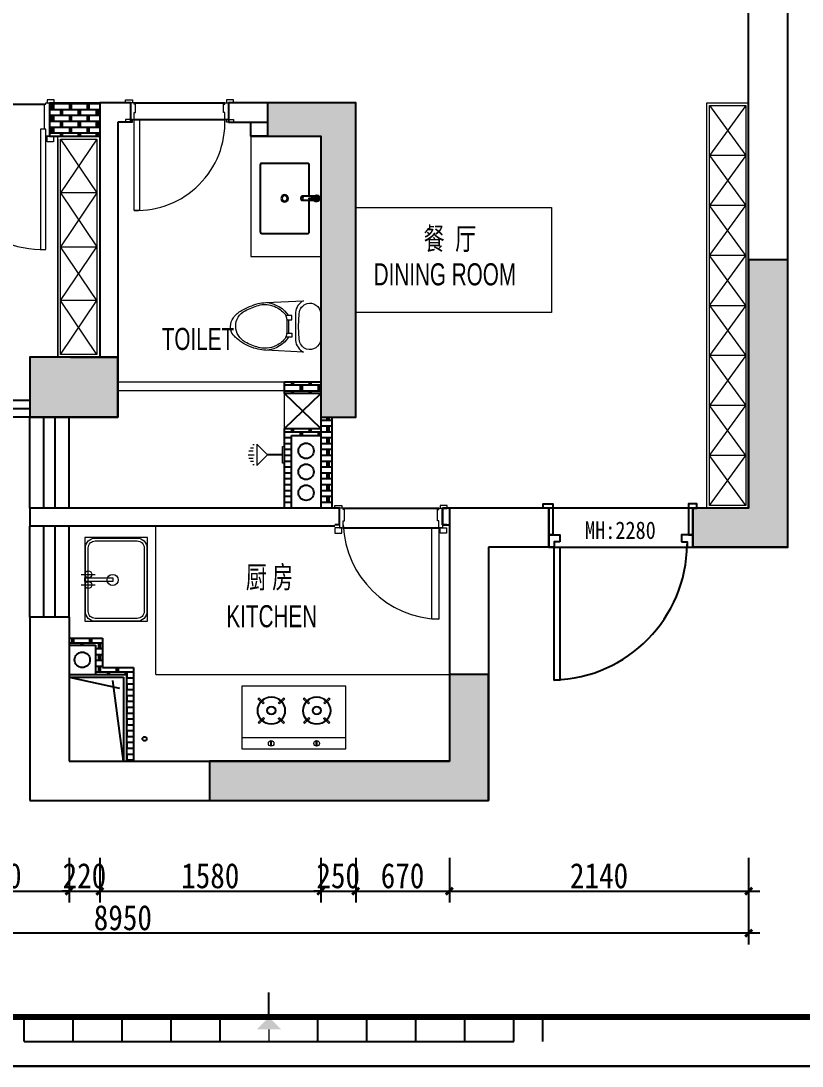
# Model space of a CAD drawing. Header units: millimetres. Extents: x 104198 to 1296755, y -81101 to 81453.
# Drawn here: x 686169 to 691755, y 66603 to 74078 of the extents above; entities that cross this region are included whole.
import ezdxf
from ezdxf.enums import TextEntityAlignment as Align

# ---------------------------------------------------------------- set-up
doc = ezdxf.new("R2010")
doc.units = ezdxf.units.MM
doc.set_wipeout_variables(frame=1)
doc.header["$PDMODE"] = 3
doc.layers.get('Defpoints').update_dxf_attribs({"color": 250})
for name, color, linetype, lineweight in [('01-PL-墙体柱子', 7, 'Continuous', 35), ('1-洁具', 31, 'Continuous', 15), ('1-门套', 3, 'Continuous', 13), ('P★01 活动家具', 51, 'Continuous', 0), ('P★04 平面门扇', 60, 'Continuous', 0), ('P★05 平面门套', 60, 'Continuous', 0), ('平面文字', 2, 'Continuous', 0)]:
    doc.layers.add(name, color=color, linetype=linetype, lineweight=lineweight)
for name, color, linetype in [('11-PL-原始门窗', 1, 'Continuous'), ('2-卫生间', 30, 'Continuous'), ('30-PL-平面文字说明', 1, 'Continuous'), ('4-门套', 1, 'Continuous'), ('P-新砌墙体填充', 8, 'Continuous'), ('图纸图框', 165, 'Continuous'), ('墙体', 7, 'Continuous'), ('窗户', 1, 'Continuous'), ('门', 250, 'Continuous')]:
    doc.layers.add(name, color=color, linetype=linetype)
doc.styles.add('ROMANT', font='', dxfattribs={"width": 0.7})
doc.styles.add('新宋体', font='', dxfattribs={"width": 0.85})
doc.styles.add('黑体', font='simhei.ttf', dxfattribs={"width": 0.7})
doc.styles.get('ROMANT').set_extended_font_data('SimSun')
doc.styles.get('新宋体').set_extended_font_data('NSimSun')
doc.dimstyles.new('平面外部尺寸', dxfattribs={"dimtxt": 180, "dimasz": 50, "dimexe": 80, "dimexo": 60, "dimgap": 20, "dimtad": 1, "dimdec": 0, "dimtxsty": '新宋体', "dimblk": 'ARCHTICK', "dimcen": 2.5, "dimdle": 80, "dimclrd": 8, "dimclre": 8, "dimclrt": 1, "dimadec": 0, "dimazin": 0, "dimtfac": 1, "dimtdec": 0, "dimtix": 1, "dimtmove": 2, "dimatfit": 3, "dimldrblk": 'DOT', "dimfxl": 1, "dimarcsym": 0})
pattern_1 = [(0, (532937.227, 85389.37), (9e-15, 41.91), []), (90, (533051.53, 85389.37), (-63.5, 41.91), [41.91, -41.91]), (90, (533038.83, 85389.37), (-63.5, 41.91), [41.91, -41.91]), (0, (533051.527, 85396.353), (63.5, 41.91), [-114.3, 12.7]), (0, (533051.527, 85403.34), (63.5, 41.91), [-114.3, 12.7]), (0, (533051.527, 85410.323), (63.5, 41.91), [-114.3, 12.7]), (0, (533051.527, 85417.31), (63.5, 41.91), [-114.3, 12.7]), (0, (533051.527, 85424.293), (63.5, 41.91), [-114.3, 12.7])]

# ---------------------------------------------------------------- blocks, each defined once
blk = doc.blocks.new('A3图框')
at = {"layer": '图纸图框', "color": 165}
for p, q in [((733389.5, -378617.2), (733389.5, -378442.2)), ((731638.9, -378792.3), (731638.9, -378617.2)), ((731989, -378792.3), (731989, -378617.2)), ((732339.2, -378792.3), (732339.2, -378617.2)), ((732689.3, -378792.3), (732689.3, -378617.2)), ((733039.4, -378792.3), (733039.4, -378617.2)), ((733739.6, -378792.3), (733739.6, -378617.2)), ((734089.7, -378792.3), (734089.7, -378617.2)), ((734439.8, -378792.3), (734439.8, -378617.2)), ((734789.9, -378792.3), (734789.9, -378617.2)), ((735140, -378792.3), (735140, -378617.2)), ((735346.5, -378792.3), (735346.5, -378617.2)), ((731638.9, -378792.3), (735140, -378792.3)), ((722525.1, -378968), (743525, -378968)), ((722525.1, -378968), (743525, -378968)), ((722525.1, -378968), (743525, -378968)), ((722525.1, -378968), (743525, -378968)), ((722525.1, -378968), (743525, -378968))]:
    blk.add_line(p, q, dxfattribs=at)
at = {"layer": '图纸图框', "color": 165, "const_width": 42}
blk.add_lwpolyline([(743174.9, -364468.9), (723400.4, -364468.9), (723400.4, -378617.2), (743174.9, -378617.2)], close=True, dxfattribs=at)
at = {"layer": '图纸图框', "color": 165, "const_width": 10.5}
blk.add_lwpolyline([(733389.5, -378704.8), (733389.5, -378792.3)], dxfattribs=at)
at = {"layer": '图纸图框', "color": 165}
blk.add_solid([(733477, -378704.8), (733301.9, -378704.8), (733389.5, -378617.2)], dxfattribs=at)
blk = doc.blocks.new('麦丰图框2017新')
at = {"layer": '图纸图框', "color": 165, "linetype": 'ByBlock', "lineweight": -2, "ltscale": 0.1}
blk.add_lwpolyline([(0, 297), (420, 297), (420, 0), (0, 0)], close=True, dxfattribs=at)
at = {"xscale": 0.02000000000000001, "yscale": 0.02000000000000001, "zscale": 0.02000000000000001}
blk.add_blockref('A3图框', (-14450.5, 7579.36), dxfattribs=at)
at = {"linetype": 'ByBlock', "ltscale": 9000, "style": '黑体', "width": 0.8}
blk.add_attdef('项目名称', text='', height=4.12, dxfattribs=at).set_placement((390.62, 167.58), align=Align.CENTER)
at = {"layer": '图纸图框', "color": 0, "linetype": 'ByBlock', "ltscale": 0.1, "style": '新宋体', "width": 0.85}
for tag, height, p in [('（00-00-000）', 3.75, (389.26, 143.49)), ('平面布置图', 4.13, (388.85, 99.63))]:
    blk.add_attdef(tag, text='', height=height, dxfattribs=at).set_placement(p, align=Align.MIDDLE)
at = {"layer": '图纸图框', "color": 0, "style": '新宋体', "width": 0.85}
for tag, p in [('P-01', (381.76, 78.3)), ('1:50', (406.06, 78.57))]:
    blk.add_attdef(tag, text='', height=2.06, dxfattribs=at).set_placement(p, align=Align.MIDDLE)
blk = doc.blocks.new('_ArchTick')
at = {"color": 2, "linetype": 'ByBlock', "const_width": 0.4}
blk.add_lwpolyline([(-0.5, -0.5), (0.5, 0.5)], dxfattribs=at)
blk = doc.blocks.new('*D321')
at = {"layer": '30-PL-平面文字说明', "color": 8, "lineweight": -2, "transparency": 16777216}
for p, q in [((685523.3, 68093.5), (685523.3, 67773.5)), ((686513.3, 68093.5), (686513.3, 67773.5)), ((685443.3, 67853.5), (686593.3, 67853.5))]:
    blk.add_line(p, q, dxfattribs=at)
at = {"layer": 'Defpoints', "color": 0, "transparency": 16777216}
for p in [(685523.3, 68153.5), (686513.3, 68153.5), (686513.3, 67853.5)]:
    blk.add_point(p, dxfattribs=at)
at = {"layer": '30-PL-平面文字说明', "color": 8, "lineweight": -2, "transparency": 16777216, "xscale": 50, "yscale": 50, "zscale": 50, "rotation": 180}
blk.add_blockref('_ArchTick', (685523.3, 67853.5), dxfattribs=at)
at = {"layer": '30-PL-平面文字说明', "color": 8, "lineweight": -2, "transparency": 16777216, "xscale": 50, "yscale": 50, "zscale": 50}
blk.add_blockref('_ArchTick', (686513.3, 67853.5), dxfattribs=at)
at = {"layer": '30-PL-平面文字说明', "color": 1, "transparency": 16777216, "insert": (686018.3, 67963.5), "char_height": 180, "attachment_point": 5, "style": '新宋体'}
blk.add_mtext('990', dxfattribs=at)
blk = doc.blocks.new('_Dot')
at = {"color": 2, "linetype": 'ByBlock', "lineweight": -2}
blk.add_line((-0.5, 0), (-1, 0), dxfattribs=at)
at = {"color": 2, "linetype": 'ByBlock', "const_width": 0.5}
blk.add_lwpolyline([(-0.25, 0, 1), (0.25, 0, 1)], format="xyb", close=True, dxfattribs=at)
blk = doc.blocks.new('*D322')
at = {"layer": '30-PL-平面文字说明', "color": 8, "lineweight": -2, "transparency": 16777216}
for p, q in [((686513.3, 68093.5), (686513.3, 67773.5)), ((686733.3, 68093.5), (686733.3, 67773.5)), ((686513.3, 67853.5), (686463.3, 67853.5)), ((686513.3, 67853.5), (686733.3, 67853.5)), ((686733.3, 67853.5), (686783.3, 67853.5))]:
    blk.add_line(p, q, dxfattribs=at)
at = {"layer": 'Defpoints', "color": 0, "transparency": 16777216}
for p in [(686513.3, 68153.5), (686733.3, 68153.5), (686733.3, 67853.5)]:
    blk.add_point(p, dxfattribs=at)
at = {"layer": '30-PL-平面文字说明', "color": 8, "lineweight": -2, "transparency": 16777216, "xscale": 50, "yscale": 50, "zscale": 50}
blk.add_blockref('_ArchTick', (686513.3, 67853.5), dxfattribs=at)
at = {"layer": '30-PL-平面文字说明', "color": 8, "lineweight": -2, "transparency": 16777216, "xscale": 50, "yscale": 50, "zscale": 50, "rotation": 180}
blk.add_blockref('_ArchTick', (686733.3, 67853.5), dxfattribs=at)
at = {"layer": '30-PL-平面文字说明', "color": 1, "transparency": 16777216, "insert": (686623.3, 67963.5), "char_height": 180, "attachment_point": 5, "style": '新宋体'}
blk.add_mtext('220', dxfattribs=at)
blk = doc.blocks.new('*D323')
at = {"layer": '30-PL-平面文字说明', "color": 8, "lineweight": -2, "transparency": 16777216}
for p, q in [((686733.3, 68093.5), (686733.3, 67773.5)), ((688313.3, 68093.5), (688313.3, 67773.5)), ((686653.3, 67853.5), (688393.3, 67853.5))]:
    blk.add_line(p, q, dxfattribs=at)
at = {"layer": 'Defpoints', "color": 0, "transparency": 16777216}
for p in [(686733.3, 68153.5), (688313.3, 68153.5), (688313.3, 67853.5)]:
    blk.add_point(p, dxfattribs=at)
at = {"layer": '30-PL-平面文字说明', "color": 8, "lineweight": -2, "transparency": 16777216, "xscale": 50, "yscale": 50, "zscale": 50, "rotation": 180}
blk.add_blockref('_ArchTick', (686733.3, 67853.5), dxfattribs=at)
at = {"layer": '30-PL-平面文字说明', "color": 8, "lineweight": -2, "transparency": 16777216, "xscale": 50, "yscale": 50, "zscale": 50}
blk.add_blockref('_ArchTick', (688313.3, 67853.5), dxfattribs=at)
at = {"layer": '30-PL-平面文字说明', "color": 1, "transparency": 16777216, "insert": (687523.3, 67963.5), "char_height": 180, "attachment_point": 5, "style": '新宋体'}
blk.add_mtext('1580', dxfattribs=at)
blk = doc.blocks.new('*D324')
at = {"layer": '30-PL-平面文字说明', "color": 8, "lineweight": -2, "transparency": 16777216}
for p, q in [((688313.3, 68093.5), (688313.3, 67773.5)), ((688563.3, 68093.5), (688563.3, 67773.5)), ((688313.3, 67853.5), (688263.3, 67853.5)), ((688313.3, 67853.5), (688563.3, 67853.5)), ((688563.3, 67853.5), (688613.3, 67853.5))]:
    blk.add_line(p, q, dxfattribs=at)
at = {"layer": 'Defpoints', "color": 0, "transparency": 16777216}
for p in [(688313.3, 68153.5), (688563.3, 68153.5), (688563.3, 67853.5)]:
    blk.add_point(p, dxfattribs=at)
at = {"layer": '30-PL-平面文字说明', "color": 8, "lineweight": -2, "transparency": 16777216, "xscale": 50, "yscale": 50, "zscale": 50}
blk.add_blockref('_ArchTick', (688313.3, 67853.5), dxfattribs=at)
at = {"layer": '30-PL-平面文字说明', "color": 8, "lineweight": -2, "transparency": 16777216, "xscale": 50, "yscale": 50, "zscale": 50, "rotation": 180}
blk.add_blockref('_ArchTick', (688563.3, 67853.5), dxfattribs=at)
at = {"layer": '30-PL-平面文字说明', "color": 1, "transparency": 16777216, "insert": (688438.3, 67963.5), "char_height": 180, "attachment_point": 5, "style": '新宋体'}
blk.add_mtext('250', dxfattribs=at)
blk = doc.blocks.new('*D325')
at = {"layer": '30-PL-平面文字说明', "color": 8, "lineweight": -2, "transparency": 16777216}
for p, q in [((688563.3, 68093.5), (688563.3, 67773.5)), ((689233.3, 68093.5), (689233.3, 67773.5)), ((688483.3, 67853.5), (689313.3, 67853.5))]:
    blk.add_line(p, q, dxfattribs=at)
at = {"layer": 'Defpoints', "color": 0, "transparency": 16777216}
for p in [(688563.3, 68153.5), (689233.3, 68153.5), (689233.3, 67853.5)]:
    blk.add_point(p, dxfattribs=at)
at = {"layer": '30-PL-平面文字说明', "color": 8, "lineweight": -2, "transparency": 16777216, "xscale": 50, "yscale": 50, "zscale": 50, "rotation": 180}
blk.add_blockref('_ArchTick', (688563.3, 67853.5), dxfattribs=at)
at = {"layer": '30-PL-平面文字说明', "color": 8, "lineweight": -2, "transparency": 16777216, "xscale": 50, "yscale": 50, "zscale": 50}
blk.add_blockref('_ArchTick', (689233.3, 67853.5), dxfattribs=at)
at = {"layer": '30-PL-平面文字说明', "color": 1, "transparency": 16777216, "insert": (688898.3, 67963.5), "char_height": 180, "attachment_point": 5, "style": '新宋体'}
blk.add_mtext('670', dxfattribs=at)
blk = doc.blocks.new('*D326')
at = {"layer": '30-PL-平面文字说明', "color": 8, "lineweight": -2, "transparency": 16777216}
for p, q in [((689233.3, 68093.5), (689233.3, 67773.5)), ((691373.3, 68093.5), (691373.3, 67773.5)), ((689153.3, 67853.5), (691453.3, 67853.5))]:
    blk.add_line(p, q, dxfattribs=at)
at = {"layer": 'Defpoints', "color": 0, "transparency": 16777216}
for p in [(689233.3, 68153.5), (691373.3, 68153.5), (691373.3, 67853.5)]:
    blk.add_point(p, dxfattribs=at)
at = {"layer": '30-PL-平面文字说明', "color": 8, "lineweight": -2, "transparency": 16777216, "xscale": 50, "yscale": 50, "zscale": 50, "rotation": 180}
blk.add_blockref('_ArchTick', (689233.3, 67853.5), dxfattribs=at)
at = {"layer": '30-PL-平面文字说明', "color": 8, "lineweight": -2, "transparency": 16777216, "xscale": 50, "yscale": 50, "zscale": 50}
blk.add_blockref('_ArchTick', (691373.3, 67853.5), dxfattribs=at)
at = {"layer": '30-PL-平面文字说明', "color": 1, "transparency": 16777216, "insert": (690303.3, 67963.5), "char_height": 180, "attachment_point": 5, "style": '新宋体'}
blk.add_mtext('2140', dxfattribs=at)
blk = doc.blocks.new('*D327')
at = {"layer": '30-PL-平面文字说明', "color": 8, "lineweight": -2, "transparency": 16777216}
for p, q in [((682423.3, 68093.5), (682423.3, 67473.5)), ((691373.3, 68093.5), (691373.3, 67473.5)), ((691453.3, 67553.5), (682343.3, 67553.5))]:
    blk.add_line(p, q, dxfattribs=at)
at = {"layer": 'Defpoints', "color": 0, "transparency": 16777216}
for p in [(682423.3, 68153.5), (691373.3, 68153.5), (682423.3, 67553.5)]:
    blk.add_point(p, dxfattribs=at)
at = {"layer": '30-PL-平面文字说明', "color": 8, "lineweight": -2, "transparency": 16777216, "xscale": 50, "yscale": 50, "zscale": 50, "rotation": 180}
blk.add_blockref('_ArchTick', (682423.3, 67553.5), dxfattribs=at)
at = {"layer": '30-PL-平面文字说明', "color": 8, "lineweight": -2, "transparency": 16777216, "xscale": 50, "yscale": 50, "zscale": 50}
blk.add_blockref('_ArchTick', (691373.3, 67553.5), dxfattribs=at)
at = {"layer": '30-PL-平面文字说明', "color": 1, "transparency": 16777216, "insert": (686898.3, 67663.5), "char_height": 180, "attachment_point": 5, "style": '新宋体'}
blk.add_mtext('8950', dxfattribs=at)
blk = doc.blocks.new('A$C1F4B1202')
at = {"color": 39}
for p, q in [((-219, 320.2), (-256.4, 356.1)), ((-212.3, 327.6), (-249.5, 363.3)), ((-109.1, 328.1), (-71.8, 363.9)), ((-102.2, 320.8), (-64.9, 356.7)), ((105.5, 320.2), (68.1, 356.1)), ((112.3, 327.6), (75.1, 363.3)), ((215.5, 328.1), (252.7, 363.9)), ((222.3, 320.8), (259.6, 356.7)), ((-254.5, 188.3), (-217.3, 224.1)), ((-247.6, 181.1), (-210.2, 217)), ((-73.8, 180.5), (-111.1, 216.5)), ((-66.8, 187.7), (-104, 223.5)), ((70, 188.3), (107.3, 224.1)), ((77, 181.1), (114.3, 217)), ((250.8, 180.5), (213.4, 216.5)), ((257.7, 187.7), (220.5, 223.5)), ((-163.2, 18.7), (-163.2, 58.2)), ((-158.2, 18.8), (-158.2, 58.1)), ((161.3, 18.7), (161.3, 58.2)), ((166.3, 18.8), (166.3, 58.1))]:
    blk.add_line(p, q, dxfattribs=at)
at = {"color": 35}
blk.add_line((371.9, 78.3), (-371.9, 78.3), dxfattribs=at)
at = {"color": 0, "linetype": 'Continuous'}
blk.add_lwpolyline([(-371.9, 0), (371.9, 0), (371.9, 446.5), (-371.9, 446.5)], close=True, dxfattribs=at)
at = {"color": 35}
for centre in [(-160.4, 273.2), (164.2, 273.2)]:
    blk.add_circle(centre, 100, dxfattribs=at)
at = {"color": 39}
for centre, radius in [((-160.4, 273.2), 95), ((-160.4, 273.2), 31.3), ((-160.4, 273.2), 26.3), ((164.2, 273.2), 95), ((164.2, 273.2), 31.3), ((164.2, 273.2), 26.3), ((-161.2, 38.4), 19.8), ((163.3, 38.4), 19.8)]:
    blk.add_circle(centre, radius, dxfattribs=at)
for centre, radius, start, end in [((-160.4, 273.2), 126.7, 134.67564, 139.19964), ((-160.4, 273.2), 75.1, 133.6762, 141.30987), ((-160.4, 273.2), 75.1, 39.30452, 46.93668), ((-160.4, 273.2), 126.7, 41.16386, 45.68755), ((164.2, 273.2), 126.7, 134.67564, 139.19964), ((164.2, 273.2), 75.1, 133.6762, 141.30987), ((164.2, 273.2), 75.1, 39.30452, 46.93668), ((164.2, 273.2), 126.7, 41.16386, 45.68755), ((-160.4, 273.2), 126.7, 222.04986, 226.57356), ((-160.4, 273.2), 75.1, 220.80073, 228.43289), ((-160.4, 273.2), 75.1, 310.95271, 318.58638), ((-160.4, 273.2), 126.7, 313.06294, 317.58695), ((164.2, 273.2), 126.7, 222.04986, 226.57356), ((164.2, 273.2), 75.1, 220.80073, 228.43289), ((164.2, 273.2), 75.1, 310.95271, 318.58638), ((164.2, 273.2), 126.7, 313.06294, 317.58695)]:
    blk.add_arc(centre, radius, start, end, dxfattribs=at)
blk = doc.blocks.new('A$C070810E0')
at = {"layer": '1-洁具'}
for p, q in [((219.9, 0), (219.9, 169.7)), ((15, 87.9), (138.1, 87.9)), ((240.2, 163.4), (250.3, 163.4)), ((240.2, 86.7), (288.2, 86.7)), ((244.8, 138.6), (268.1, 138.6)), ((247.1, 113), (282, 113)), ((15, 81.9), (138.1, 81.9)), ((240.2, 6.3), (250.3, 6.3)), ((244.8, 31.1), (268.1, 31.1)), ((247.1, 56.7), (282, 56.7))]:
    blk.add_line(p, q, dxfattribs=at)
blk.add_lwpolyline([(219.9, 169.7), (135.1, 84.9), (219.9, 0)], dxfattribs=at)
blk.add_lwpolyline([(0, 151.1), (15, 151.1), (15, 18.1), (0, 18.1)], close=True, dxfattribs=at)
blk = doc.blocks.new('A$C52425123')
at = {"color": 31}
blk.add_wipeout([(0, 108.7), (1.9, 42.4), (7.2, 29.4), (15, 18.5), (22.2, 11.9), (32.9, 5.4), (42.2, 2), (49.4, 0.5), (57.1, 0), (370.7, 14.5), (425.1, 20.8), (453.3, 27.2), (493.5, 38.5), (533.4, 51), (555.7, 60.3), (586.8, 80.5), (609.4, 100.9), (630.3, 123.1), (651.9, 160.9), (657.5, 196), (657.2, 204.1), (653.8, 228), (645.1, 256.4), (630.4, 285.1), (616.5, 303.4), (608.8, 311.3), (581.6, 331.4), (558.8, 344.1), (542.3, 352.9), (507.5, 368.7), (479.9, 376.6), (454.5, 380.8), (396.5, 388.9), (370.8, 393.8), (284, 397.8), (79.2, 407.3), (47.2, 407.4), (26, 399), (10.3, 383.9), (3.8, 371.7), (0, 351.2), (0, 298.7)], dxfattribs=at).dxf.layer = '1-洁具'
at = {"layer": '1-洁具', "color": 35, "linetype": 'ByBlock'}
blk.add_line((230.4, 252), (230.4, 156), dxfattribs=at)
at = {"layer": '1-洁具', "color": 35}
for points in [[(122.1, 20.6), (393.7, 34.1, 0.039846), (448, 41.2, 0.096207), (565.7, 91.1, 0.060028), (624.5, 141.9, 0.204422), (646.1, 204, 0.133941), (624.5, 266.1, 0.129163), (565.7, 316.9, -0.000598), (508.3, 345.2, 0.056687), (448, 366.8, 0.051135), (393.7, 373.9), (122.1, 387.7, -0.272391), (180.3, 303.9), (180.3, 104.2, -0.270676), (122.1, 20.4)], [(154.1, 113.3), (157.9, 204.1), (154.1, 295, 0.31346), (97.1, 368.5, 0.214355), (35.5, 356.9, 0.225612), (0, 298.7), (0, 108.7, 0.221111), (35.5, 51.3, 0.214469), (100.8, 40.7, 0.149897), (138.6, 68.7, 0.149897), (154.1, 113.1)], [(262.8, 300.7, 0.09365), (248.5, 278.7, 0.098915), (243.5, 253), (243.5, 155, 0.096282), (248.5, 129.3, 0.096282), (262.8, 107.4, 0.05557), (298, 78.2, 0.05557), (338.8, 57.5, 0.092989), (397.2, 47.3, 0.063501), (444.4, 53.9, 0.057856), (539.8, 92.1, 0.268831), (608.2, 204, 0.294074), (539.8, 315.9, 0.034416), (444.4, 354.2, 0.087024), (397.2, 360.8, 0.134611), (298, 329.8, 0.061058), (262.8, 300.7)]]:
    blk.add_lwpolyline(points, format="xyb", close=True, dxfattribs=at)
at = {"layer": '1-洁具', "color": 35, "linetype": 'ByBlock'}
for points in [[(243.5, 252), (205.9, 252), (205.9, 281.7), (249.8, 281.7)], [(243.5, 156), (205.9, 156), (205.9, 126.3), (249.8, 126.3)]]:
    blk.add_lwpolyline(points, dxfattribs=at)
for centre, start, end in [((411.3, 157.3), 98.20638, 145.47409), ((411.3, 250.8), 214.52591, 261.77825)]:
    blk.add_arc(centre, 219.6, start, end, dxfattribs=at)
blk = doc.blocks.new('A$C4B8E483D')
at = {"layer": '2-卫生间', "color": 31}
for p, q in [((385, 265.3), (297, 265.3)), ((385, 234.7), (297, 234.7))]:
    blk.add_line(p, q, dxfattribs=at)
blk.add_lwpolyline([(350, 234.7), (350, 10, -0.414214), (340, 0), (10, 0, -0.414214), (0, 10), (0, 490, -0.414214), (10, 500), (340, 500, -0.414214), (350, 490), (350, 265.3)], format="xyb", dxfattribs=at)
at = {"layer": '2-卫生间', "color": 8}
blk.add_circle((175, 250), 25, dxfattribs=at)
at = {"layer": '2-卫生间', "color": 250}
blk.add_circle((175, 250), 20, dxfattribs=at)
at = {"layer": '2-卫生间', "color": 31}
for centre, radius, start, end in [((351.4, 250), 2.86, 90, 270), ((375.7, -56.3), 310.1, 85.50816, 94.49184), ((375.7, 556.3), 310.1, 265.50816, 274.49184), ((402.2, 250), 23, 189.48811, 170.51189), ((402.2, 250), 12.3, 196.41355, 163.58645), ((402.2, 250), 10.7, 198.39514, 161.60486), ((400, 250), 2.86, 270, 90)]:
    blk.add_arc(centre, radius, start, end, dxfattribs=at)
at = {"layer": '2-卫生间', "color": 31, "extrusion": (0, 0, -1)}
for centre in [(297, 250), (306.8, 250), (308.2, 250)]:
    blk.add_ellipse(centre, major_axis=(0, 15.3), ratio=0.448066, start_param=3.141593, end_param=6.283185, dxfattribs=at)
blk = doc.blocks.new('*U124')
at = {"layer": '1-门套'}
for points in [[(20, 140), (70, 140), (70, 160), (20, 160)], [(20, 20), (70, 20), (70, 0), (20, 0)]]:
    blk.add_lwpolyline(points, close=True, dxfattribs=at)
blk.add_lwpolyline([(10, 30), (10, 20), (35, 20), (35, 140), (10, 140), (10, 90), (0, 90), (0, 30), (10, 30)], dxfattribs=at)

msp = doc.modelspace()

# ---------------------------------------------------------------- hatches: boundary and pattern name
at = {"layer": '01-PL-墙体柱子', "lineweight": -2, "ltscale": 10}
for points in [[(690973.3, 70593.5), (690973.3, 70313.5), (691653.3, 70313.5), (691653.3, 72368.5), (691373.3, 72368.5), (691373.3, 70593.5)], [(686863.3, 71673.5), (686233.3, 71673.5), (686233.3, 71243.5), (686863.3, 71243.5)], [(689513.3, 69403.5), (689233.3, 69403.5), (689233.3, 68783.5), (687518.3, 68783.5), (687518.3, 68503.5), (689513.3, 68503.5)]]:
    msp.add_hatch(color=8, dxfattribs=at).paths.add_polyline_path(points)
at = {"layer": 'P-新砌墙体填充', "lineweight": -3}
h = msp.add_hatch(dxfattribs=at)
h.set_pattern_fill('BRSTONE', color=256, scale=5, style=0)
h.set_pattern_definition([(0, (532937.096, 85389.37), (9e-15, 41.91), []), (90, (533051.396, 85389.37), (-63.5, 41.91), [41.91, -41.91]), (90, (533038.696, 85389.37), (-63.5, 41.91), [41.91, -41.91]), (0, (533051.396, 85396.353), (63.5, 41.91), [-114.3, 12.7]), (0, (533051.396, 85403.34), (63.5, 41.91), [-114.3, 12.7]), (0, (533051.396, 85410.323), (63.5, 41.91), [-114.3, 12.7]), (0, (533051.396, 85417.31), (63.5, 41.91), [-114.3, 12.7]), (0, (533051.396, 85424.293), (63.5, 41.91), [-114.3, 12.7])])
h.paths.add_polyline_path([(686373.2, 73493.5), (686373.2, 73253.5), (686733.2, 73253.5), (686733.2, 73493.5)])
h = msp.add_hatch(dxfattribs=at)
h.set_pattern_fill('BRSTONE', color=256, scale=5, style=0)
h.set_pattern_definition(pattern_1)
h.paths.add_polyline_path([(688053.3, 71493.5), (688053.3, 71413.5), (688313.3, 71413.5), (688313.3, 71493.5)])
h = msp.add_hatch(dxfattribs=at)
h.set_pattern_fill('BRSTONE', color=256, scale=5, style=0)
h.set_pattern_definition(pattern_1)
h.paths.add_polyline_path([(688313.3, 70593.5), (688393.3, 70593.5), (688393.3, 71243.5), (688313.3, 71243.5)])
h = msp.add_hatch(dxfattribs=at)
h.set_pattern_fill('BRSTONE', color=256, scale=5, style=0)
h.set_pattern_definition(pattern_1)
h.paths.add_polyline_path([(688313.3, 71113.5), (688313.3, 71163.5), (688053.3, 71163.5), (688053.3, 70593.5), (688103.3, 70593.5), (688103.3, 71113.5)])
h = msp.add_hatch(dxfattribs=at)
h.set_pattern_fill('BRSTONE', color=256, scale=5, style=0)
h.set_pattern_definition([(0, (584199.51, 85389.37), (9e-15, 41.91), []), (90, (584313.81, 85389.37), (-63.5, 41.91), [41.91, -41.91]), (90, (584301.11, 85389.37), (-63.5, 41.91), [41.91, -41.91]), (0, (584313.81, 85396.353), (63.5, 41.91), [-114.3, 12.7]), (0, (584313.81, 85403.34), (63.5, 41.91), [-114.3, 12.7]), (0, (584313.81, 85410.323), (63.5, 41.91), [-114.3, 12.7]), (0, (584313.81, 85417.31), (63.5, 41.91), [-114.3, 12.7]), (0, (584313.81, 85424.293), (63.5, 41.91), [-114.3, 12.7])])
h.paths.add_polyline_path([(686753.3, 69453.5), (686753.3, 69663.5), (686513.3, 69663.5), (686513.3, 69613.5), (686703.3, 69613.5), (686703.3, 69403.5), (686923.3, 69403.5), (686923.3, 68783.5), (686973.3, 68783.5), (686973.3, 69453.5)])

# ---------------------------------------------------------------- linework, layer by layer
at = {"color": 5}
for p, q in [((686373.2, 73493.5), (686373.2, 73253.5)), ((686373.2, 73493.5), (686733.2, 73493.5)), ((686373.2, 73253.5), (686733.2, 73253.5)), ((688313.3, 71493.5), (688053.3, 71493.5)), ((688053.3, 71413.5), (688053.3, 71493.5)), ((688313.3, 71413.5), (688053.3, 71413.5)), ((688313.3, 71243.5), (688313.3, 70593.5)), ((688393.3, 71243.5), (688393.3, 70593.5)), ((688053.3, 71163.5), (688313.3, 71163.5)), ((688053.3, 70593.5), (688053.3, 71163.5)), ((688103.3, 71113.5), (688313.3, 71113.5)), ((688103.3, 70593.5), (688103.3, 71113.5)), ((686513.3, 69663.5), (686753.3, 69663.5)), ((686753.3, 69663.5), (686753.3, 69453.5)), ((686753.3, 69453.5), (686973.3, 69453.5)), ((686973.3, 69453.5), (686973.3, 68783.5))]:
    msp.add_line(p, q, dxfattribs=at)
at = {"color": 8, "linetype": 'ByBlock', "ltscale": 2}
for p, q in [((686978.3, 73493.5), (687628.3, 73493.5)), ((685588.2, 73483.2), (686338.2, 73483.2)), ((686978.3, 73373.5), (687628.3, 73373.5)), ((688053.3, 71163.5), (688313.3, 71413.5)), ((688313.3, 71163.5), (688053.3, 71413.5)), ((688473.3, 70593.5), (689158.3, 70593.5)), ((688473.3, 70453.5), (689158.3, 70453.5))]:
    msp.add_line(p, q, dxfattribs=at)
at = {"color": 5}
msp.add_lwpolyline([(687813.3, 73353.5), (687933.3, 73353.5), (687933.3, 73253.5), (687813.3, 73253.5)], close=True, dxfattribs=at)
at = {"color": 1}
for points in [[(690023.8, 70353.7), (689983.6, 70353.7), (689983.6, 70313.5), (689943.3, 70313.5), (689943.3, 70403.5), (690023.8, 70403.5)], [(690892.8, 70353.7), (690933.1, 70353.7), (690933.1, 70313.5), (690973.3, 70313.5), (690973.3, 70403.5), (690892.8, 70403.5)], [(690023.8, 70313.5), (690023.8, 69364.2), (689983.6, 69364.2), (689983.6, 70313.5)]]:
    msp.add_lwpolyline(points, close=True, dxfattribs=at)
at = {"color": 8, "linetype": 'ByBlock'}
msp.add_arc((689954.5, 70342.4), 978.6, 271.70158, 359.4855, dxfattribs=at)
at = {"layer": '01-PL-墙体柱子', "color": 8, "lineweight": -2, "ltscale": 10}
msp.add_lwpolyline([(690973.3, 70593.5), (690973.3, 70313.5), (691653.3, 70313.5), (691653.3, 72368.5), (691373.3, 72368.5), (691373.3, 70593.5), (690973.3, 70593.5)], dxfattribs=at)
for points in [[(686863.3, 71673.5), (686233.3, 71673.5), (686233.3, 71243.5), (686863.3, 71243.5)], [(689513.3, 69403.5), (689233.3, 69403.5), (689233.3, 68783.5), (687518.3, 68783.5), (687518.3, 68503.5), (689513.3, 68503.5)]]:
    msp.add_lwpolyline(points, close=True, dxfattribs=at)
at = {"layer": '1-洁具', "color": 39}
for p, q in [((686600.7, 70119.5), (686700.7, 70119.5)), ((686600.7, 70044.5), (686700.7, 70044.5))]:
    msp.add_line(p, q, dxfattribs=at)
at = {"layer": '1-洁具', "linetype": 'Continuous'}
msp.add_lwpolyline([(687075.7, 70384.5), (686625.7, 70384.5), (686625.7, 69784.5), (687075.7, 69784.5), (687075.7, 70384.5)], dxfattribs=at)
at = {"layer": '1-洁具', "color": 35}
for points in [[(687000.7, 70379.5, -0.414214), (687070.7, 70309.5), (687070.7, 69854.5, -0.414214), (687000.7, 69784.5), (686700.7, 69784.5, -0.414214), (686630.7, 69854.5), (686630.7, 70309.5, -0.414214), (686700.7, 70379.5)], [(687000.7, 70359.5, -0.414214), (687050.7, 70309.5), (687050.7, 69854.5, -0.414214), (687000.7, 69804.5), (686700.7, 69804.5, -0.414214), (686650.7, 69854.5), (686650.7, 70309.5, -0.414214), (686700.7, 70359.5)]]:
    msp.add_lwpolyline(points, format="xyb", close=True, dxfattribs=at)
msp.add_lwpolyline([(686625.7, 70094.5), (686825.7, 70094.5), (686825.7, 70069.5), (686625.7, 70069.5), (686625.7, 70094.5)], dxfattribs=at)
at = {"layer": '1-洁具', "color": 39}
for centre, radius in [((686650.7, 70119.5), 25), ((686650.7, 70044.5), 25), ((686825.7, 70080), 40)]:
    msp.add_circle(centre, radius, dxfattribs=at)
at = {"layer": '1-门套'}
for points in [[(686348.2, 73483.5), (686348.2, 73493.5), (686373.2, 73493.5), (686373.2, 73253.5), (686348.2, 73253.5), (686348.2, 73303.5), (686338.2, 73303.5), (686338.2, 73483.5), (686348.2, 73483.5)], [(688473.3, 70583.5), (688473.3, 70593.5), (688448.3, 70593.5), (688448.3, 70453.5), (688473.3, 70453.5), (688473.3, 70503.5), (688483.3, 70503.5), (688483.3, 70583.5), (688473.3, 70583.5)], [(689158.3, 70583.5), (689158.3, 70593.5), (689183.3, 70593.5), (689183.3, 70453.5), (689158.3, 70453.5), (689158.3, 70503.5), (689148.3, 70503.5), (689148.3, 70583.5), (689158.3, 70583.5)]]:
    msp.add_lwpolyline(points, dxfattribs=at)
for points in [[(686358.2, 73493.5), (686408.2, 73493.5), (686408.2, 73513.5), (686358.2, 73513.5)], [(686358.2, 73253.5), (686403.3, 73253.5), (686403.3, 73213.5), (686358.2, 73213.5)], [(688463.3, 70593.5), (688413.3, 70593.5), (688413.3, 70613.5), (688463.3, 70613.5)], [(689168.3, 70593.5), (689218.3, 70593.5), (689218.3, 70613.5), (689168.3, 70613.5)], [(688463.3, 70453.5), (688413.3, 70453.5), (688413.3, 70413.5), (688463.3, 70413.5)], [(689168.3, 70453.5), (689213.4, 70453.5), (689213.4, 70413.5), (689168.3, 70413.5)]]:
    msp.add_lwpolyline(points, close=True, dxfattribs=at)
at = {"layer": '11-PL-原始门窗', "color": 251}
for p, q in [((686233.3, 71303.5), (684203.3, 71303.5)), ((686333.3, 70593.5), (686333.3, 71243.5)), ((686413.3, 70593.5), (686413.3, 71243.5)), ((686333.3, 69813.5), (686333.3, 70463.5)), ((686413.3, 69813.5), (686413.3, 70463.5))]:
    msp.add_line(p, q, dxfattribs=at)
at = {"layer": '30-PL-平面文字说明'}
for p, q in [((686233.3, 71363.5), (684273.3, 71363.5)), ((686233.3, 71243.5), (684143.3, 71243.5)), ((688448.3, 70593.5), (688413.3, 70593.5)), ((688448.3, 70473.5), (688448.3, 70593.5)), ((689183.3, 70593.5), (689183.3, 70473.5)), ((689233.3, 70593.5), (689183.3, 70593.5)), ((689183.3, 70473.5), (689183.3, 70593.5)), ((689183.3, 70593.5), (689218.3, 70593.5)), ((688448.3, 70473.5), (688413.3, 70473.5)), ((689183.3, 70473.5), (689233.3, 70473.5)), ((689213.4, 70473.5), (689183.3, 70473.5))]:
    msp.add_line(p, q, dxfattribs=at)
msp.add_lwpolyline([(686863.3, 71673.5), (686233.3, 71673.5), (686233.3, 71243.5), (686863.3, 71243.5)], close=True, dxfattribs=at)
at = {"layer": '4-门套', "color": 1}
for points in [[(689943.3, 70403.5), (689943.3, 70403.5), (689943.3, 70593.5), (689903.3, 70593.5), (689903.3, 70623.5), (689973.3, 70623.5), (689973.3, 70403.5), (689943.3, 70403.5)], [(690973.3, 70403.5), (690973.3, 70403.5), (690973.3, 70593.5), (691003.3, 70593.5), (691003.3, 70623.5), (690943.3, 70623.5), (690943.3, 70403.5), (690973.3, 70403.5)]]:
    msp.add_lwpolyline(points, dxfattribs=at)
at = {"layer": 'P★01 活动家具'}
for p, q in [((691073.3, 70593.5), (691073.3, 73493.5)), ((691073.3, 73493.5), (691373.3, 73493.5)), ((686433.2, 73233.5), (686433.2, 71673.5)), ((688053.3, 71493.5), (686863.3, 71493.5)), ((688053.3, 71433.5), (686863.3, 71433.5)), ((688053.3, 71163.5), (688053.3, 71413.5)), ((687133.3, 69403.5), (687133.3, 70463.5)), ((687133.3, 69403.5), (689233.3, 69403.5))]:
    msp.add_line(p, q, dxfattribs=at)
at = {"layer": 'P★01 活动家具', "color": 250}
for p, q in [((691353.3, 73116), (691093.3, 73116)), ((686713.2, 72848.5), (686453.2, 72848.5)), ((691353.3, 72758.5), (691093.3, 72758.5)), ((686453.2, 72463.5), (686713.2, 72463.5)), ((691353.3, 72401), (691093.3, 72401)), ((686713.2, 72078.5), (686453.2, 72078.5)), ((691093.3, 72043.5), (691353.3, 72043.5)), ((691353.3, 71686), (691093.3, 71686)), ((691353.3, 71328.5), (691093.3, 71328.5)), ((691353.3, 70971), (691093.3, 70971))]:
    msp.add_line(p, q, dxfattribs=at)
for points in [[(691093.3, 73473.5), (691353.3, 73473.5), (691353.3, 70613.5), (691093.3, 70613.5)], [(686453.2, 73233.5), (686713.2, 73233.5), (686713.2, 71693.5), (686453.2, 71693.5)]]:
    msp.add_lwpolyline(points, close=True, dxfattribs=at)
for points in [[(691093.3, 73473.5), (691353.3, 73116), (691093.3, 72758.5)], [(691353.3, 73473.5), (691093.3, 73116), (691353.3, 72758.5)], [(686713.2, 73233.5), (686453.2, 72848.5), (686713.2, 72463.5)], [(686453.2, 73233.5), (686713.2, 72848.5), (686453.2, 72463.5)], [(691093.3, 72043.5), (691353.3, 72401), (691093.3, 72758.5)], [(691353.3, 72043.5), (691093.3, 72401), (691353.3, 72758.5)], [(686713.2, 71693.5), (686453.2, 72078.5), (686713.2, 72463.5)], [(686453.2, 71693.5), (686713.2, 72078.5), (686453.2, 72463.5)], [(691093.3, 72043.5), (691353.3, 71686), (691093.3, 71328.5)], [(691353.3, 72043.5), (691093.3, 71686), (691353.3, 71328.5)], [(691093.3, 70613.5), (691353.3, 70971), (691093.3, 71328.5)], [(691353.3, 70613.5), (691093.3, 70971), (691353.3, 71328.5)]]:
    msp.add_lwpolyline(points, dxfattribs=at)
at = {"layer": 'P★01 活动家具'}
for points in [[(686433.2, 73253.5), (686733.2, 73253.5), (686733.2, 71673.5), (686433.2, 71673.5)], [(687813.3, 72393.5), (688313.3, 72393.5), (688313.3, 73253.5), (687813.3, 73253.5)], [(688563.3, 72743.5), (689963.3, 72743.5), (689963.3, 71993.5), (688563.3, 71993.5)]]:
    msp.add_lwpolyline(points, close=True, dxfattribs=at)
at = {"layer": 'P★04 平面门扇'}
for points in [[(687018.3, 73373.5), (687018.3, 72723.5), (686978.3, 72723.5), (686978.3, 73373.5)], [(686348.2, 72443.5), (686348.2, 73303.5), (686308.2, 73303.5), (686308.2, 72443.5)], [(689108.3, 69798.5), (689108.3, 70453.5), (689158.3, 70453.5), (689158.3, 69798.5)]]:
    msp.add_lwpolyline(points, close=True, dxfattribs=at)
at = {"layer": 'P★04 平面门扇', "color": 250}
for centre, radius, start, end in [((686998.3, 73353.5), 630.3, 268.1817, 1.8183), ((686328.2, 73191.6), 748.4, 171.40409, 271.53132), ((689180.2, 70505.7), 707.6, 182.61098, 268.23159)]:
    msp.add_arc(centre, radius, start, end, dxfattribs=at)
at = {"layer": '墙体', "color": 7}
for p, q in [((691653.3, 70313.5), (691653.3, 79333.5)), ((691373.3, 70593.5), (691373.3, 77553.5)), ((691373.3, 70593.5), (691373.3, 77553.5)), ((686733.3, 73493.5), (686733.3, 71673.5)), ((686863.3, 73493.5), (686733.3, 73493.5)), ((686953.3, 73493.5), (686733.3, 73493.5)), ((686953.3, 73493.5), (686953.3, 73353.5)), ((688563.3, 73493.5), (687653.3, 73493.5)), ((687653.3, 73493.5), (687653.3, 73353.5)), ((688563.3, 71243.5), (688563.3, 73493.5)), ((686863.3, 73353.5), (686863.3, 71673.5)), ((686953.3, 73353.5), (686863.3, 73353.5)), ((687653.3, 73353.5), (687933.3, 73353.5)), ((687813.3, 73253.5), (688313.3, 73253.5)), ((688313.3, 73253.5), (688313.3, 71243.5)), ((686523.3, 71673.5), (686863.3, 71673.5)), ((686863.3, 71673.5), (686863.3, 71243.5)), ((686513.3, 71243.5), (686233.3, 71243.5)), ((686863.3, 71243.5), (686513.3, 71243.5)), ((686863.3, 71243.5), (686513.3, 71243.5)), ((688313.3, 71243.5), (688563.3, 71243.5)), ((688313.3, 71243.5), (688563.3, 71243.5)), ((686513.3, 70593.5), (686233.3, 70593.5)), ((686233.3, 70593.5), (686233.3, 70463.5)), ((688448.3, 70593.5), (686513.3, 70593.5)), ((688448.3, 70593.5), (688393.3, 70593.5)), ((689943.3, 70593.5), (689233.3, 70593.5)), ((689233.3, 70593.5), (689233.3, 68783.5)), ((689943.3, 70593.5), (689943.3, 70313.5)), ((691373.3, 70593.5), (690973.3, 70593.5)), ((690973.3, 70593.5), (690973.3, 70313.5)), ((691373.3, 70593.5), (690973.3, 70593.5)), ((686513.3, 70463.5), (686233.3, 70463.5)), ((688413.3, 70463.5), (686513.3, 70463.5)), ((689943.3, 70313.5), (689513.3, 70313.5)), ((689513.3, 70313.5), (689513.3, 68503.5)), ((691653.3, 70313.5), (690973.3, 70313.5)), ((686513.3, 69813.5), (686233.3, 69813.5)), ((686233.3, 69813.5), (686233.3, 68503.5)), ((686513.3, 69813.5), (686513.3, 68783.5)), ((686513.3, 68783.5), (689233.3, 68783.5)), ((686233.3, 68503.5), (689513.3, 68503.5))]:
    msp.add_line(p, q, dxfattribs=at)
at = {"layer": '墙体', "color": 251}
for p, q in [((686513.3, 69613.5), (686703.3, 69613.5)), ((686703.3, 69613.5), (686703.3, 69403.5))]:
    msp.add_line(p, q, dxfattribs=at)
at = {"layer": '墙体', "color": 8}
for p, q in [((686513.3, 69403.5), (686923.3, 69403.5)), ((686513.3, 69383.5), (686903.3, 69383.5)), ((686903.3, 69383.5), (686903.3, 68783.5)), ((686923.3, 69403.5), (686923.3, 68783.5))]:
    msp.add_line(p, q, dxfattribs=at)
at = {"layer": '墙体', "color": 250}
for p, q in [((686513.3, 69383.5), (686874.5, 69306)), ((686903.3, 68783.5), (686826.8, 69360.8))]:
    msp.add_line(p, q, dxfattribs=at)
at = {"layer": '墙体', "color": 1}
for centre, radius in [((688208.3, 71003.5), 55), ((688208.3, 70853.5), 55), ((688208.3, 70703.5), 55), ((686608.3, 69508.5), 55), ((687053.3, 68943.5), 15)]:
    msp.add_circle(centre, radius, dxfattribs=at)
at = {"layer": '窗户', "color": 1}
for p, q in [((686233.3, 70593.5), (686233.3, 71243.5)), ((686513.3, 70593.5), (686513.3, 71243.5)), ((686233.3, 69813.5), (686233.3, 70463.5)), ((686513.3, 69813.5), (686513.3, 70463.5))]:
    msp.add_line(p, q, dxfattribs=at)
at = {"layer": '门', "color": 250}
for p, q in [((690973.3, 70593.5), (689943.3, 70593.5)), ((689943.3, 70313.5), (690973.3, 70313.5))]:
    msp.add_line(p, q, dxfattribs=at)

# ---------------------------------------------------------------- block references
at = {"linetype": 'ByBlock', "xscale": 50.00095976796001, "yscale": 50.0009597680255, "zscale": 50.00095976802441}
msp.add_blockref('麦丰图框2017新', (677078.6, 66602.9), dxfattribs=at)
at = {"layer": 'P★01 活动家具', "xscale": -1, "rotation": 180}
msp.add_blockref('A$C4B8E483D', (687880.8, 73058.8), dxfattribs=at)
at = {"layer": 'P★01 活动家具', "xscale": 0.9000000000232831, "yscale": 0.9000000000014552, "zscale": 0.9, "rotation": 180}
msp.add_blockref('A$C070810E0', (688053.3, 71051.5), dxfattribs=at)
at = {"layer": 'P★01 活动家具'}
msp.add_blockref('A$C1F4B1202', (688120.4, 68872.6), dxfattribs=at)
at = {"layer": 'P★05 平面门套', "rotation": 180}
msp.add_blockref('*U124', (686988.3, 73513.5), dxfattribs=at)
at = {"layer": 'P★05 平面门套', "xscale": -1, "rotation": 180}
msp.add_blockref('*U124', (687618.3, 73513.5), dxfattribs=at)

# ---------------------------------------------------------------- texts
at = {"layer": '30-PL-平面文字说明', "color": 1, "style": '新宋体', "width": 0.85}
msp.add_text('MH:2280', height=125, dxfattribs=at).set_placement((690203.2, 70373.2))
at = {"layer": '平面文字', "char_height": 157.895, "attachment_point": 1, "style": 'ROMANT'}
for s, width, insert in [('{\\fMicrosoft YaHei|b0|i0|c134|p34;餐  厅   }', 497.301, (689048.8, 72599.9)), ('{\\fMicrosoft YaHei|b0|i0|c134|p34;厨 房   }', 361.17, (687777.2, 70179.3))]:
    msp.add_mtext_dynamic_manual_height_columns(s, width=width, gutter_width=12.5, heights=[0], dxfattribs=dict(at, insert=insert))
at = {"layer": '平面文字', "char_height": 157.895, "width": 40937.329, "attachment_point": 1, "style": 'ROMANT'}
for s, insert in [('{\\fﾾﾭﾵﾩWﾷﾱﾷￂﾺￚ|b0|i0|c134|p49;DINING ROOM}', (688692, 72344.9)), ('{\\fﾾﾭﾵﾩWﾷﾱﾷￂﾺￚ|b0|i0|c134|p49;KITCHEN }', (687638.8, 69899.6))]:
    msp.add_mtext(s, dxfattribs=dict(at, insert=insert))

# ---------------------------------------------------------------- dimensions: what is measured, and where the dimension line sits
at = {"layer": '30-PL-平面文字说明', "color": 251}
for base, p1, p2, picture, middle in [((682423.3, 67553.5), (691373.3, 68153.5), (682423.3, 68153.5), '*D327', (686898.3, 67663.5)), ((686513.3, 67853.5), (685523.3, 68153.5), (686513.3, 68153.5), '*D321', (686018.3, 67963.5)), ((686733.3, 67853.5), (686513.3, 68153.5), (686733.3, 68153.5), '*D322', (686623.3, 67963.5)), ((688313.3, 67853.5), (686733.3, 68153.5), (688313.3, 68153.5), '*D323', (687523.3, 67963.5)), ((688563.3, 67853.5), (688313.3, 68153.5), (688563.3, 68153.5), '*D324', (688438.3, 67963.5)), ((689233.3, 67853.5), (688563.3, 68153.5), (689233.3, 68153.5), '*D325', (688898.3, 67963.5)), ((691373.3, 67853.5), (689233.3, 68153.5), (691373.3, 68153.5), '*D326', (690303.3, 67963.5))]:
    dim = msp.add_linear_dim(base=base, p1=p1, p2=p2, dimstyle='平面外部尺寸', dxfattribs=at)
    dim.commit()
    dim.dimension.update_dxf_attribs({"geometry": picture, "text_midpoint": middle})

# ---------------------------------------------------------------- next in the draw order: block references
at = {"layer": 'P★01 活动家具', "xscale": -1}
msp.add_blockref('A$C52425123', (688313.3, 71689.4), dxfattribs=at)

# ---------------------------------------------------------------- next in the draw order: hatches: boundary and pattern name
at = {"layer": '01-PL-墙体柱子', "lineweight": -2, "ltscale": 10}
msp.add_hatch(color=8, dxfattribs=at).paths.add_polyline_path([(688313.3, 71243.5), (688563.3, 71243.5), (688563.3, 73493.5), (687933.3, 73493.5), (687933.3, 73253.5), (688313.3, 73253.5)])

# ---------------------------------------------------------------- next in the draw order: linework, layer by layer
at = {"layer": '01-PL-墙体柱子', "color": 8, "lineweight": -2, "ltscale": 10}
msp.add_lwpolyline([(688313.3, 71243.5), (688563.3, 71243.5), (688563.3, 73493.5), (687933.3, 73493.5), (687933.3, 73253.5), (688313.3, 73253.5), (688313.3, 71243.5)], dxfattribs=at)

# ---------------------------------------------------------------- next in the draw order: texts
at = {"layer": '平面文字', "insert": (687176.5, 71882.9), "char_height": 157.895, "width": 40937.329, "attachment_point": 1, "style": 'ROMANT'}
msp.add_mtext('{\\fﾾﾭﾵﾩWﾷﾱﾷￂﾺￚ|b0|i0|c134|p49;TOILET}', dxfattribs=at)

doc.saveas('drawing.dxf')
